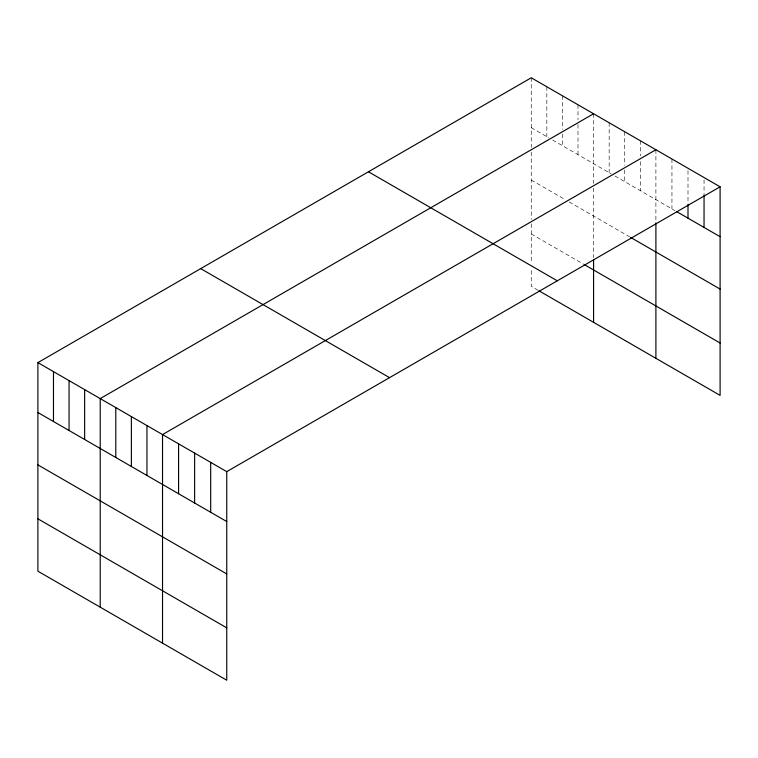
<?xml version="1.0" encoding="UTF-8"?>
<svg xmlns="http://www.w3.org/2000/svg" width="758" height="758" viewBox="0 0 758 758"><rect width="100%" height="100%" fill="white"/><g stroke="black" fill="none" stroke-linecap="round" stroke-linejoin="round"><path stroke-width="0.57" stroke-dasharray="3.79 2.84" d="M531.254 127.676L548.783 137.795M552.677 140.05L611.1 173.781M614.994 176.027L674.952 210.639M531.254 180.044L565.335 199.714M569.23 201.969L629.604 236.818M531.254 233.985L583.84 264.343M538.076 290.286L531.254 286.353L531.254 268.901M704.049 179.864L704.049 193.792M687.999 170.597L687.999 203.087M671.948 159.009L671.948 208.905M655.897 149.743L655.897 221.743M640.311 140.751L640.311 155.835M640.311 161.634L640.311 190.646M624.734 131.75L624.734 165.405M624.734 170.048L624.734 181.645M609.157 122.758L609.157 172.653M593.58 113.766L593.58 183.436M593.58 188.098L593.58 257.606M577.994 104.765L577.994 119.849M577.994 124.492L577.994 154.66M562.417 95.773L562.417 129.428M562.417 134.062L562.417 145.669M546.84 86.782L546.84 136.677M531.254 77.78L531.254 147.459M531.254 152.112L531.254 219.375M531.254 223.875L531.254 263.083"/><path stroke-width="1.14" d="M720.1 186.809L226.746 471.647L226.746 680.22L37.9 571.191L37.9 362.618L531.254 77.78L720.1 186.809L720.1 395.382L539.052 290.845M593.58 113.766L100.217 398.604L100.217 607.167M655.897 149.743L162.534 434.58L162.534 643.144M676.96 211.804L720.1 236.704M630.58 237.387L720.1 289.073M584.816 264.912L720.1 343.014M368.454 171.782L557.291 280.811M200.709 268.626L389.546 377.655M37.9 362.618L226.746 471.647M37.9 412.513L226.746 521.542M37.9 464.881L226.746 573.91M37.9 518.823L226.746 627.851M704.049 194.948L704.049 227.438M687.999 204.253L687.999 218.171M655.897 222.909L655.897 358.307M593.58 259.852L593.58 322.33M210.686 462.38L210.686 512.275M194.635 453.113L194.635 503.009M178.585 443.847L178.585 493.742M146.957 425.589L146.957 475.484M131.38 416.587L131.38 466.483M115.794 407.596L115.794 457.491M84.64 389.603L84.64 439.498M69.063 380.611L69.063 430.506M53.477 371.619L53.477 421.514"/></g></svg>
